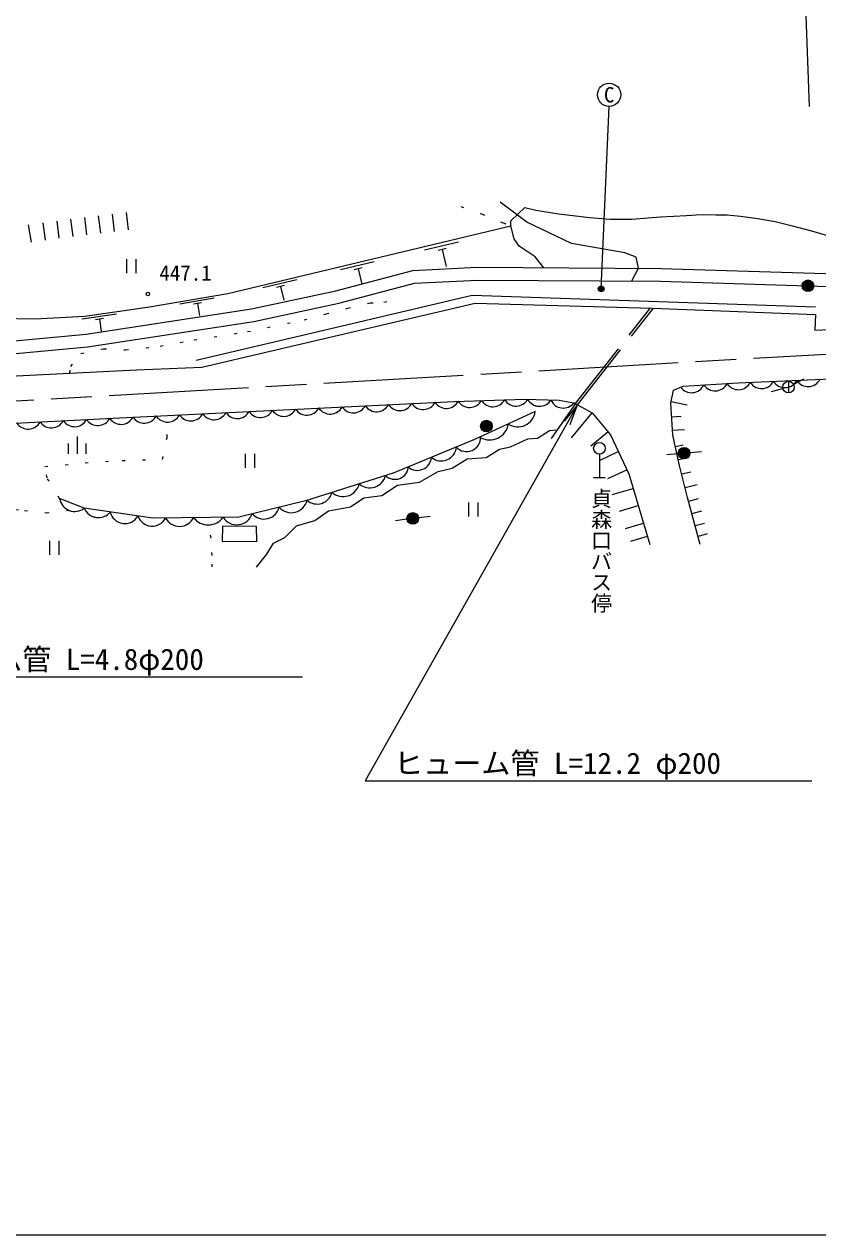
# Model space of a CAD drawing. Units: millimetres at full size, sheet at 1:1000; details may follow other scales. Extents: x 40000 to 680000, y 20000 to 380000.
# Drawn here: x 376736 to 444968, y 205000 to 309136 of the extents above; entities that cross this region are included whole.
import ezdxf
from ezdxf.enums import TextEntityAlignment as Align

# ---------------------------------------------------------------- set-up
doc = ezdxf.new("R2010")
doc.units = ezdxf.units.MM
doc.header["$LTSCALE"] = 1000
for name, pattern in [('CHAIN', [18.5, 12, -1.5, 3.5, -1.5]), ('DASHED', [7.5, 6, -1.5]), ('DOTTED', [1.75, 0.25, -1.5])]:
    doc.linetypes.add(name, pattern=pattern)
for name, color, linetype, lineweight in [('M-BGD', 7, 'Continuous', 13), ('M-BMK', 2, 'CHAIN', 13), ('M-BMK-ROW', 30, 'Continuous', 13), ('M-STR-HTXT', 7, 'Continuous', 13), ('M-STR-STRC', 7, 'Continuous', 13), ('M-TTL-BAND', 7, 'Continuous', 25)]:
    doc.layers.add(name, color=color, linetype=linetype, lineweight=lineweight)
doc.layers.add('M-BMK-HTXT', color=7, linetype='Continuous')
doc.styles.add('@ＭＳ ゴシック', font='')
doc.styles.add('ＭＳ ゴシック', font='')
doc.styles.get('@ＭＳ ゴシック').set_extended_font_data('@MS Gothic')
doc.styles.get('ＭＳ ゴシック').set_extended_font_data('MS Gothic')

# ---------------------------------------------------------------- blocks, each defined once
blk = doc.blocks.new('open_arrow')
at = {"color": 0, "linetype": 'Continuous', "lineweight": -2}
blk.add_lwpolyline([(7.5, 1.25), (0, 0), (7.5, -1.25)], dxfattribs=at)

msp = doc.modelspace()

# ---------------------------------------------------------------- hatches: boundary and pattern name
at = {"layer": 'M-BGD'}
for points in [[(443622, 286635, -0.41421), (444122, 287135, -0.41421), (444622, 286635, -1)], [(443622, 286635, -0.41421), (444122, 287135, -0.41421), (444622, 286635, -1)], [(415973, 274565, -1), (416973, 274565, -1)], [(415973, 274565, -0.41421), (416473, 275065, -0.41421), (416973, 274565, -1)], [(432974, 272191, -0.41421), (433427, 272734, -0.41421), (433970, 272282, -0.41421), (433518, 271738, -0.41421)], [(432974, 272191, -0.41421), (433427, 272734, -0.41421), (433970, 272282, -1)], [(409646, 266556, -1), (410638, 266689, -1)], [(409646, 266556, -0.41421), (410076, 267118, -0.41421), (410638, 266689, -1)]]:
    msp.add_hatch(color=256, dxfattribs=at).paths.add_polyline_path(points)
at = {"layer": 'M-STR-HTXT'}
for points in [[(426522, 286555, -1), (426165, 286205, -0.41421), (426169, 286558, -0.41421)], [(426522, 286555, -1), (426165, 286205, -1)]]:
    msp.add_hatch(color=256, dxfattribs=at).paths.add_polyline_path(points)

# ---------------------------------------------------------------- linework, layer by layer
at = {"layer": 'M-BGD'}
for p, q in [((383320, 291163), (383135, 292651)), ((383320, 291163), (383135, 292651)), ((384511, 291311), (384326, 292799)), ((384511, 291311), (384326, 292799)), ((385702, 291459), (385517, 292947)), ((385702, 291459), (385517, 292947)), ((377370, 290395), (377118, 291873)), ((377370, 290395), (377118, 291873)), ((378557, 290571), (378372, 292059)), ((378557, 290571), (378372, 292059)), ((379748, 290719), (379563, 292207)), ((379748, 290719), (379563, 292207)), ((380938, 290867), (380753, 292355)), ((380938, 290867), (380753, 292355)), ((382129, 291015), (381944, 292503)), ((382129, 291015), (381944, 292503)), ((414069, 290400), (411151, 289705)), ((414069, 290400), (411151, 289705)), ((413020, 289842), (412339, 289680)), ((413020, 289842), (412339, 289680)), ((412680, 289761), (413027, 288302)), ((412680, 289761), (413027, 288302)), ((385543, 288915), (385543, 287715)), ((385543, 288915), (385543, 287715)), ((386343, 288915), (386343, 287715)), ((386343, 288915), (386343, 287715)), ((406835, 288708), (403917, 288012)), ((406835, 288708), (403917, 288012)), ((405779, 288179), (405098, 288016)), ((405779, 288178), (405098, 288016)), ((405439, 288097), (405752, 286784)), ((405439, 288097), (405752, 286784)), ((400182, 287153), (397264, 286458)), ((400182, 287153), (397264, 286458)), ((399119, 286653), (398438, 286491)), ((399119, 286653), (398438, 286491)), ((398779, 286572), (399057, 285405)), ((398779, 286572), (399057, 285405)), ((393081, 285569), (390125, 285056)), ((393081, 285569), (390125, 285056)), ((391984, 285166), (391294, 285046)), ((391984, 285166), (391294, 285046)), ((391639, 285106), (391819, 284071)), ((391639, 285106), (391819, 284071)), ((384664, 284192), (381694, 283764)), ((384664, 284192), (381694, 283764)), ((383555, 283820), (382863, 283720)), ((383555, 283820), (382863, 283720)), ((383209, 283770), (383359, 282731)), ((383209, 283770), (383359, 282731)), ((442449, 278418), (442449, 277418)), ((442449, 278418), (442449, 277418)), ((442890, 278152), (443770, 278628)), ((442890, 278152), (443770, 278628)), ((440995, 277548), (441964, 277795)), ((440995, 277548), (441964, 277795)), ((424127, 276500), (422045, 273501)), ((424127, 276500), (422045, 273501)), ((433736, 276379), (432363, 276641)), ((433736, 276379), (432363, 276641)), ((423790, 273544), (425579, 275715)), ((423790, 273544), (425579, 275715)), ((433232, 275389), (432416, 275342)), ((433232, 275389), (432416, 275342)), ((425451, 272858), (426930, 274081)), ((425451, 272858), (426930, 274081)), ((433518, 274247), (432483, 274187)), ((433518, 274247), (432483, 274187)), ((380554, 272177), (380554, 273077)), ((380554, 272177), (380554, 273077)), ((381304, 272177), (381304, 273677)), ((381304, 272177), (381304, 273677)), ((382054, 272177), (382054, 273077)), ((382054, 272177), (382054, 273077)), ((433400, 272938), (432731, 272788)), ((433400, 272938), (432731, 272788)), ((395736, 272173), (395736, 270973)), ((395736, 272173), (395736, 270973)), ((396536, 272173), (396536, 270973)), ((396536, 272173), (396536, 270973)), ((426196, 272154), (426196, 270154)), ((426196, 272154), (426196, 270154)), ((426243, 271646), (427818, 272379)), ((426243, 271646), (427818, 272379)), ((432974, 272191), (431979, 272101)), ((432974, 272191), (431979, 272101)), ((433853, 271848), (432986, 271653)), ((433853, 271848), (432986, 271653)), ((433970, 272282), (434966, 272372)), ((433970, 272282), (434966, 272372)), ((426928, 270064), (428545, 270816)), ((426928, 270064), (428545, 270816)), ((425696, 270154), (426696, 270154)), ((425696, 270154), (426696, 270154)), ((434050, 270611), (433274, 270425)), ((434050, 270611), (433274, 270425)), ((427298, 268667), (429088, 269204)), ((427298, 268667), (429088, 269204)), ((434584, 269512), (433553, 269264)), ((434584, 269512), (433553, 269264)), ((414933, 267995), (414933, 266795)), ((414933, 267995), (414933, 266795)), ((415733, 267995), (415733, 266795)), ((415733, 267995), (415733, 266795)), ((427912, 267235), (429533, 267721)), ((427912, 267235), (429533, 267721)), ((434679, 268315), (433848, 268087)), ((434679, 268315), (433848, 268087)), ((410638, 266689), (411629, 266821)), ((410638, 266689), (411629, 266821)), ((434972, 267237), (434144, 267009)), ((434972, 267237), (434144, 267009)), ((409646, 266556), (408655, 266424)), ((409646, 266556), (408655, 266424)), ((428437, 265753), (429984, 266217)), ((428437, 265753), (429984, 266217)), ((435224, 266200), (434426, 265981)), ((435224, 266200), (434426, 265981)), ((378910, 264685), (378910, 263485)), ((378910, 264685), (378910, 263485)), ((379710, 264685), (379710, 263485)), ((379710, 264685), (379710, 263485)), ((428900, 264673), (430319, 265098)), ((428900, 264673), (430319, 265098)), ((435454, 265289), (434675, 265075)), ((435454, 265289), (434675, 265075))]:
    msp.add_line(p, q, dxfattribs=at)
at = {"layer": 'M-BGD', "linetype": 'DASHED'}
for p, q in [((424127, 276500), (430599, 284725)), ((424127, 276500), (430599, 284725)), ((424305, 276404), (430847, 284717)), ((424305, 276404), (430847, 284717))]:
    msp.add_line(p, q, dxfattribs=at)
at = {"layer": 'M-BGD'}
for points in [[(283193, 294358), (303054, 291190), (307572, 287656), (347092, 280468), (351960, 279840), (356039, 279414), (359453, 279392), (371583, 281505), (382049, 282465), (396288, 284643), (403533, 286212), (410136, 287956), (415695, 288227), (431473, 288133), (451288, 287511)], [(283193, 294358), (303054, 291190), (307572, 287656), (347092, 280468), (351960, 279840), (356039, 279414), (359453, 279392), (371583, 281505), (382049, 282465), (396288, 284643), (403533, 286212), (410136, 287956), (415695, 288227), (431473, 288133), (451288, 287510)], [(283279, 293231), (301850, 290285), (307146, 286613), (347011, 279758), (351863, 279165), (356741, 278842), (359535, 278915), (371700, 280411), (382182, 281372), (396487, 283560), (403790, 285142), (410305, 286863), (415719, 287127), (431453, 287033), (451281, 286410)], [(283279, 293231), (301850, 290285), (307146, 286613), (347011, 279758), (351863, 279165), (356741, 278842), (359535, 278915), (371700, 280411), (382182, 281372), (396487, 283560), (403790, 285142), (410305, 286863), (415719, 287127), (431453, 287033), (451281, 286410)], [(421416, 288193), (420671, 289115), (419292, 290048), (418861, 290670), (418576, 291783), (418576, 292220), (419789, 293381)], [(421416, 288193), (420671, 289115), (419292, 290048), (418861, 290670), (418576, 291783), (418576, 292220), (419789, 293381)], [(419789, 293381), (420715, 293152), (422704, 292814), (425327, 292510), (427137, 292378), (428982, 292364), (431445, 292553), (433682, 292689), (434953, 292760), (436207, 292750), (437166, 292742), (438332, 292637), (439826, 292432), (441314, 292169), (442787, 291797), (444431, 291368), (446779, 290669)], [(419789, 293381), (420715, 293152), (422704, 292814), (425327, 292510), (427137, 292378), (428982, 292364), (431445, 292553), (433682, 292689), (434953, 292760), (436207, 292750), (437166, 292742), (438332, 292637), (439826, 292431), (441314, 292169), (442787, 291797), (444431, 291368), (446779, 290669)], [(371560, 283903), (377624, 283789), (381959, 284014), (387496, 284812), (394238, 285984), (418576, 291783)], [(371560, 283903), (377624, 283789), (381959, 284014), (387496, 284812), (394238, 285984), (418576, 291783)], [(307146, 286613), (308116, 285914), (346935, 279239), (351813, 278642), (356040, 278362), (363699, 278471), (372045, 278701), (386393, 279417), (391999, 279622), (415515, 285126), (430742, 284722), (444768, 284161), (444714, 282807), (454641, 283233), (472214, 283877), (484636, 284469), (494376, 284985)], [(307146, 286613), (308116, 285914), (346935, 279239), (351813, 278642), (356040, 278362), (363699, 278471), (372045, 278701), (386393, 279417), (391999, 279622), (415515, 285126), (430742, 284722), (444768, 284161), (444714, 282807), (454641, 283233), (472214, 283877), (484636, 284469), (494376, 284985)], [(391522, 280241), (403460, 283042), (415257, 285839), (444762, 284823)], [(391522, 280241), (403460, 283042), (415257, 285839), (444762, 284823)], [(285851, 284108), (311911, 280192), (331471, 276953), (339398, 275885), (344962, 275255), (348409, 274885), (354992, 274370), (360379, 274246), (369769, 274508), (384964, 275282), (413694, 276694), (419789, 276888), (422720, 276782), (423993, 276573)], [(285851, 284108), (311911, 280192), (331471, 276952), (339398, 275885), (344962, 275255), (348409, 274884), (354992, 274370), (360379, 274246), (369769, 274508), (384964, 275282), (413694, 276694), (419789, 276887), (422720, 276782), (423993, 276573)], [(434869, 264370), (433754, 268427), (433091, 271184), (432505, 273793), (432346, 276551), (432558, 277664), (433407, 278009), (438130, 278274), (447423, 278674), (458388, 279313), (465954, 279845), (475035, 280137), (482045, 280563), (491601, 280271), (501662, 280139), (503098, 280090)], [(434869, 264370), (433754, 268427), (433091, 271184), (432505, 273793), (432346, 276551), (432558, 277664), (433407, 278009), (438130, 278274), (447423, 278674), (458388, 279313), (465954, 279845), (475035, 280137), (482045, 280563), (491601, 280271), (501662, 280139), (503098, 280090)], [(423993, 276573), (425579, 275715), (427148, 273818), (428714, 270453), (430537, 264371)], [(423993, 276573), (425579, 275715), (427148, 273818), (428714, 270453), (430537, 264371)], [(420668, 275807), (415450, 273398), (408469, 270520), (400911, 268147), (395189, 266744), (387803, 266636), (381901, 267499), (379778, 268326)], [(420668, 275807), (415450, 273398), (408469, 270520), (400911, 268147), (395189, 266744), (387803, 266636), (381901, 267499), (379778, 268326)], [(396705, 262424), (397605, 263544), (398166, 264484), (399146, 264985), (400147, 265985), (401728, 266445), (402909, 267285), (404791, 267625), (405931, 268385), (407473, 268605), (408834, 269485), (410715, 269745), (412341, 270673), (413544, 270934), (414827, 271735), (416450, 271855), (417613, 272576), (418555, 272777), (420038, 273458), (420860, 273518), (421902, 274199), (422557, 274239)], [(396705, 262424), (397605, 263544), (398166, 264484), (399146, 264984), (400147, 265985), (401728, 266445), (402909, 267285), (404791, 267625), (405931, 268385), (407473, 268605), (408834, 269485), (410715, 269745), (412341, 270673), (413544, 270934), (414827, 271735), (416450, 271855), (417613, 272576), (418555, 272776), (420038, 273458), (420860, 273518), (421902, 274199), (422557, 274239)], [(393774, 265963), (393758, 264662), (396735, 264625), (396703, 265930), (393774, 265967)], [(393774, 265963), (393758, 264662), (396735, 264625), (396703, 265930), (393774, 265967)]]:
    msp.add_lwpolyline(points, dxfattribs=at)
at = {"layer": 'M-BGD', "linetype": 'DOTTED'}
for points in [[(414279, 293451), (416070, 292813), (417915, 292050), (418576, 291783)], [(414279, 293451), (416070, 292813), (417915, 292050), (418576, 291783)], [(380665, 279131), (380732, 279688), (381616, 280805), (383552, 281222), (385454, 281122), (388424, 281439), (391327, 281973), (395937, 282692), (400793, 283709), (402695, 284209), (404551, 284698), (406488, 285169), (407660, 285212), (408602, 285432)], [(380665, 279131), (380732, 279688), (381616, 280805), (383552, 281222), (385454, 281122), (388424, 281439), (391327, 281973), (395937, 282692), (400793, 283709), (402695, 284209), (404551, 284698), (406488, 285169), (407660, 285212), (408602, 285432)], [(379778, 268326), (378698, 270128), (378511, 271081), (381981, 271409), (385170, 271612), (388637, 271704), (389018, 273598), (389115, 274913)], [(379778, 268326), (378698, 270128), (378511, 271081), (381981, 271409), (385170, 271612), (388637, 271704), (389018, 273598), (389115, 274913)], [(380605, 267311), (378763, 267076), (376232, 267338), (374344, 267601), (373737, 268113)], [(380605, 267311), (378763, 267076), (376232, 267338), (374344, 267600), (373737, 268113)], [(392898, 262450), (392882, 263445), (392816, 264929), (392579, 266066)], [(392898, 262450), (392882, 263445), (392816, 264929), (392579, 266066)]]:
    msp.add_lwpolyline(points, dxfattribs=at)
at = {"layer": 'M-BGD'}
for centre, radius in [((444122, 286635), 500), ((444122, 286635), 500), ((387361, 285934), 150), ((387361, 285934), 150), ((442449, 277918), 500), ((442449, 277918), 500), ((416473, 274565), 500), ((416473, 274565), 500), ((426196, 272654), 500), ((426196, 272654), 500), ((433472, 272236), 500), ((433472, 272236), 500), ((410142, 266623), 500), ((410142, 266622), 500)]:
    msp.add_circle(centre, radius, dxfattribs=at)
for centre, radius, start, end in [((434118, 278599), 1160, 215.95855, 334.98817), ((434118, 278599), 1160, 215.95855, 334.98817), ((436135, 278752), 1160, 213.6984, 332.72803), ((436135, 278752), 1160, 213.6984, 332.72803), ((438136, 278857), 1160, 213.31118, 332.3408), ((438136, 278857), 1160, 213.31118, 332.3408), ((440138, 278950), 1160, 212.94912, 331.97874), ((440138, 278950), 1160, 212.94912, 331.97874), ((442136, 279036), 1160, 212.94912, 331.97874), ((442136, 279036), 1160, 212.94912, 331.97874), ((444134, 279122), 1160, 212.94911, 331.97873), ((444134, 279122), 1160, 212.94911, 331.97873), ((399046, 276563), 1160, 213.29864, 332.32827), ((399046, 276563), 1160, 213.29864, 332.32827), ((401043, 276662), 1160, 213.29864, 332.32827), ((401043, 276661), 1160, 213.29864, 332.32827), ((403041, 276760), 1160, 213.29864, 332.32827), ((403041, 276760), 1160, 213.29864, 332.32827), ((405039, 276858), 1160, 213.29864, 332.32827), ((405039, 276858), 1160, 213.29864, 332.32827), ((407036, 276956), 1160, 213.29864, 332.32827), ((407036, 276956), 1160, 213.29864, 332.32827), ((409034, 277054), 1160, 213.29864, 332.32827), ((409034, 277054), 1160, 213.29864, 332.32827), ((411031, 277152), 1160, 213.29864, 332.32827), ((411031, 277152), 1160, 213.29864, 332.32827), ((413028, 277242), 1155, 212.96889, 332.30194), ((413028, 277242), 1155, 212.96889, 332.30194), ((415032, 277325), 1160, 212.3058, 331.33543), ((415032, 277325), 1160, 212.3058, 331.33543), ((417031, 277389), 1160, 212.3058, 331.33543), ((417031, 277389), 1160, 212.3058, 331.33543), ((419024, 277424), 1140, 211.26931, 331.4456), ((419024, 277424), 1140, 211.26931, 331.4456), ((421046, 277432), 1160, 208.43105, 327.46067), ((421046, 277431), 1160, 208.43105, 327.46067), ((423076, 277260), 1145, 203.25826, 323.14742), ((423076, 277260), 1145, 203.25826, 323.14742), ((377073, 275469), 1160, 213.40231, 332.43193), ((377073, 275469), 1160, 213.40231, 332.43193), ((379070, 275571), 1160, 213.40231, 332.43193), ((379070, 275571), 1160, 213.40231, 332.43193), ((381068, 275673), 1160, 213.40231, 332.43193), ((381068, 275673), 1160, 213.40231, 332.43193), ((383065, 275775), 1160, 213.40231, 332.43193), ((383065, 275775), 1160, 213.40231, 332.43193), ((385063, 275875), 1160, 213.32087, 332.39637), ((385063, 275875), 1160, 213.32087, 332.39637), ((387060, 275974), 1160, 213.29864, 332.32827), ((387060, 275974), 1160, 213.29864, 332.32827), ((389058, 276072), 1160, 213.29864, 332.32827), ((389058, 276072), 1160, 213.29864, 332.32827), ((391056, 276171), 1160, 213.29864, 332.32827), ((391056, 276171), 1160, 213.29864, 332.32827), ((393053, 276269), 1160, 213.29864, 332.32827), ((393053, 276269), 1160, 213.29864, 332.32827), ((395051, 276367), 1160, 213.29864, 332.32827), ((395051, 276367), 1160, 213.29864, 332.32827), ((397048, 276465), 1160, 213.29864, 332.32827), ((397048, 276465), 1160, 213.29864, 332.32827), ((419174, 276010), 1508, 237.28714, 352.28619), ((419174, 276010), 1508, 237.28714, 352.28619), ((416760, 274991), 1618, 240.83838, 351.1129), ((416760, 274990), 1618, 240.83838, 351.1129), ((414769, 273577), 1202, 223.14463, 2.86073), ((414769, 273577), 1202, 223.14463, 2.86073), ((410557, 271946), 1189, 228.48495, 356.30965), ((410557, 271946), 1189, 228.48495, 356.30965), ((412583, 272882), 1315, 230.32972, 354.46488), ((412583, 272882), 1315, 230.32972, 354.46488), ((408606, 271153), 1167, 226.27061, 355.22376), ((408606, 271153), 1167, 226.27061, 355.22376), ((406462, 270633), 1376, 228.43238, 346.44168), ((406462, 270633), 1376, 228.43238, 346.44168), ((401926, 269169), 1309, 228.26612, 346.60794), ((401926, 269169), 1309, 228.26612, 346.60794), ((404154, 269937), 1434, 228.31406, 346.56), ((404154, 269937), 1434, 228.31406, 346.56), ((381087, 268548), 1328, 189.61903, 307.81026), ((381087, 268548), 1328, 189.61903, 307.81026), ((399703, 268503), 1387, 220.96766, 347.02327), ((399703, 268503), 1387, 220.96766, 347.02327), ((383115, 268015), 1319, 202.99993, 320.35892), ((383115, 268014), 1319, 202.99993, 320.35892), ((385391, 267473), 1296, 193.38546, 329.97339), ((385391, 267473), 1296, 193.38546, 329.97339), ((387742, 267261), 1304, 199.51614, 332.18642), ((387742, 267261), 1304, 199.51614, 332.18642), ((390089, 267293), 1355, 208.24438, 333.42872), ((390089, 267293), 1355, 208.24438, 333.42872), ((392556, 267645), 1578, 217.34377, 324.32934), ((392556, 267645), 1578, 217.34377, 324.32934), ((395017, 267473), 1396, 212.40775, 341.35129), ((395017, 267472), 1396, 212.40775, 341.35129), ((397350, 267913), 1344, 221.273, 346.27375), ((397350, 267913), 1344, 221.273, 346.27375)]:
    msp.add_arc(centre, radius, start, end, dxfattribs=at)
at = {"layer": 'M-BMK'}
msp.add_line((365572, 276136), (516556, 284847), dxfattribs=at)
msp.add_line((365572, 276136), (516556, 284847), dxfattribs=at)
at = {"layer": 'M-BMK-ROW'}
msp.add_lwpolyline([(428989, 287048), (429552, 288145), (429340, 289088), (428374, 289457), (423782, 290261), (419959, 292116), (417654, 293829)], dxfattribs=at)
msp.add_lwpolyline([(428989, 287048), (429552, 288145), (429340, 289088), (428374, 289457), (423782, 290261), (419959, 292116), (417654, 293829)], dxfattribs=at)
at = {"layer": 'M-STR-HTXT'}
for p, q in [((443588, 319905), (444215, 302056)), ((443588, 319905), (444215, 302056)), ((426344, 286380), (427028, 302069)), ((426344, 286380), (427028, 302069))]:
    msp.add_line(p, q, dxfattribs=at)
for points in [[(424305, 276404), (406056, 244045), (444468, 244045)], [(424305, 276404), (406056, 244045), (444468, 244045)], [(372209, 274632), (365495, 252986), (400657, 252986)], [(372209, 274632), (365495, 252986), (400657, 252986)]]:
    msp.add_lwpolyline(points, dxfattribs=at)
msp.add_circle((426344, 286380), 250, dxfattribs=at)
msp.add_circle((426344, 286380), 250, dxfattribs=at)
at = {"layer": 'M-STR-STRC'}
msp.add_circle((427028, 303069), 1000, dxfattribs=at)
msp.add_circle((427028, 303069), 1000, dxfattribs=at)
at = {"layer": 'M-TTL-BAND'}
msp.add_line((40000, 205000), (579000, 205000), dxfattribs=at)
msp.add_line((40000, 205000), (579000, 205000), dxfattribs=at)

# ---------------------------------------------------------------- block references
at = {"layer": 'M-STR-HTXT', "xscale": 240, "yscale": 240, "rotation": 240.6}
msp.add_blockref('open_arrow', (424305, 276404), dxfattribs=at)
msp.add_blockref('open_arrow', (424305, 276404), dxfattribs=at)

# ---------------------------------------------------------------- texts
at = {"layer": 'M-BGD', "style": 'ＭＳ ゴシック'}
msp.add_text('447.1', height=1320, dxfattribs=at).set_placement((388361, 287734), align=Align.MIDDLE_LEFT)
msp.add_text('447.1', height=1320, dxfattribs=at).set_placement((388361, 287734), align=Align.MIDDLE_LEFT)
at = {"layer": 'M-BMK-HTXT', "style": '@ＭＳ ゴシック'}
msp.add_text('貞森口バス停', height=1320, rotation=270, dxfattribs=at).set_placement((426355, 269249), align=Align.MIDDLE_LEFT)
msp.add_text('貞森口バス停', height=1320, rotation=270, dxfattribs=at).set_placement((426355, 269249), align=Align.MIDDLE_LEFT)
at = {"layer": 'M-STR-HTXT', "style": 'ＭＳ ゴシック'}
msp.add_text('ヒューム管 L=4.8φ200', height=1833, dxfattribs=at).set_placement((366560, 253040), align=Align.BOTTOM_LEFT)
msp.add_text('ヒューム管 L=4.8φ200', height=1833, dxfattribs=at).set_placement((366560, 253040), align=Align.BOTTOM_LEFT)
msp.add_text('ヒューム管 L=12.2 φ200', height=1833, dxfattribs=at).set_placement((436649, 244098), align=Align.BOTTOM_RIGHT)
msp.add_text('ヒューム管 L=12.2 φ200', height=1833, dxfattribs=at).set_placement((436649, 244098), align=Align.BOTTOM_RIGHT)
at = {"layer": 'M-STR-STRC', "style": 'ＭＳ ゴシック'}
msp.add_text('C', height=1320, dxfattribs=at).set_placement((427028, 303069), align=Align.MIDDLE_CENTER)
msp.add_text('C', height=1320, dxfattribs=at).set_placement((427028, 303069), align=Align.MIDDLE_CENTER)

doc.saveas('drawing.dxf')
